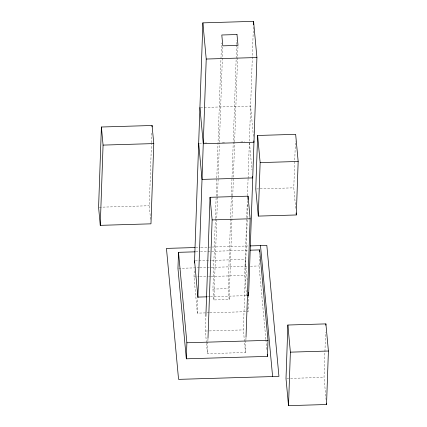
<?xml version="1.0" encoding="UTF-8"?>
<svg xmlns="http://www.w3.org/2000/svg" width="427" height="427" viewBox="0 0 427 427"><rect width="100%" height="100%" fill="white"/><g stroke="black" fill="none" stroke-linecap="round" stroke-linejoin="round"><path stroke-width="0.32" stroke-dasharray="2.13 1.6" d="M150.544 219.313L149.29 205.745L151.468 143.408M151.489 142.741L151.863 132.135M209.203 312.788L197.349 313.14L194.002 276.963L194.285 268.983M197.349 313.14L197.861 298.505M206.433 342.667L205.36 331.042L205.846 317.069M245.893 340.543L245.477 352.521L207.453 353.652L207.869 341.675M207.89 341.008L207.965 339.011M232.731 196.393L229.134 299.498L213.922 299.951L212.918 289.095L215.357 219.254M215.384 218.587L216.777 178.678M216.799 178.011L221.517 42.978M213.922 299.951L217.524 196.847M217.546 196.18L219.403 142.965M219.43 142.298L222.798 45.849M229.134 299.498L228.13 288.641L230.569 218.8M230.591 218.133L231.984 178.224M232.01 177.557L236.633 45.182M236.654 44.52L236.793 40.528M232.758 195.726L234.615 142.511M234.636 141.849L238.004 45.395M246.587 295.842L244.703 275.452L247.329 200.226M247.489 195.63L248.071 178.95M248.092 178.337L253.366 27.307M245.477 352.521L243.385 329.906L247.265 218.789M247.286 218.128L247.772 204.154M245.915 339.876L245.984 337.88M209.86 312.767L248.05 311.63L248.557 296.995M265.85 339.235L259.077 265.957L259.413 256.328M295.687 208.349L293.792 187.832L295.425 140.942M326.111 399.885L324.029 377.383L325.598 332.473M200.578 107.545L250.617 106.051L253.537 137.622M199.334 143.205L201.966 143.13M204.602 143.05L207.89 142.949M222.376 142.522L225.669 142.421M240.812 141.972L244.762 141.849M256.424 188.947L293.792 187.832M99.251 207.234L149.29 205.745M195.705 247.532L200.359 247.393M201.021 247.372L248.22 245.963M195.806 251.807L199.793 251.69M200.46 251.668L248.333 250.243M195.224 260.897L211.023 260.427M211.685 260.406L245.263 259.402L247.148 279.797M178.625 268.353L199.233 267.74M199.9 267.718L247.772 266.293M250.43 266.213L259.077 265.957M194.002 276.963L199.27 276.808M199.932 276.787L207.832 276.552M208.488 276.531L210.463 276.472M211.125 276.456L244.703 275.452M212.918 289.095L228.13 288.641M207.789 296.797L209.764 296.738M210.42 296.722L246.635 295.639M205.36 331.042L208.638 330.941M209.294 330.925L243.385 329.906M286.661 378.498L289.938 378.402M290.595 378.381L324.029 377.383M249.496 143.029L251.989 169.999M265.914 339.892L266.891 350.455M247.681 307.686L248.05 311.63M206.497 343.313L207.453 353.652"/><path stroke-width="0.64" d="M101.396 127.011L98.594 207.255L100.265 225.344L150.966 223.833L153.768 143.589L152.092 125.501L101.396 127.011L103.067 145.1L100.265 225.344M152.044 126.83L152.092 125.501M195.139 251.829L178.518 252.325L177.958 268.375L186.321 358.813L267.441 356.396L268.001 340.351L259.637 249.907L250.329 250.185M186.321 358.813L186.882 342.769L178.518 252.325M194.493 262.995L202.878 22.861L253.574 21.35L256.921 57.528L248.583 296.333M197.882 297.843L206.225 59.038L202.878 22.861M205.873 316.402L210.031 197.301L248.055 196.169L250.142 218.779L246.011 337.213M207.986 338.349L212.123 219.916L210.031 197.301M253.462 24.675L253.574 21.35M247.938 199.494L248.055 196.169M257.636 135.471L255.768 188.964L258.276 216.099L296.301 214.968L298.169 161.47L295.66 134.34L257.636 135.471L260.144 162.602L258.276 216.099M259.568 251.834L259.637 249.907M287.873 325.022L286.005 378.519L288.513 405.65L326.538 404.518L328.406 351.021L325.897 323.89L287.873 325.022L290.381 352.152L288.513 405.65M325.849 325.209L325.897 323.89M206.225 59.038L256.921 57.528M103.067 145.1L153.768 143.589M260.144 162.602L298.169 161.47M212.123 219.916L250.142 218.779M195.038 247.548L166.455 248.402L178.566 379.363L278.943 376.368L266.832 245.408L250.217 245.904M207.127 296.818L197.909 297.091L194.563 260.918M247.292 295.623L248.61 295.58L248.306 292.292M186.882 342.769L268.001 340.351M290.381 352.152L328.406 351.021M326.415 403.195L326.538 404.518M296.114 212.982L296.301 214.968M253.841 140.91L253.964 142.228L203.268 143.739L199.921 107.561M260.497 245.6L272.607 376.561M252.597 176.575L252.72 177.894L202.019 179.404L198.672 143.226M267.254 354.415L267.441 356.396M237.001 34.539L221.794 34.993L222.798 45.849L238.004 45.395L237.001 34.539"/></g></svg>
